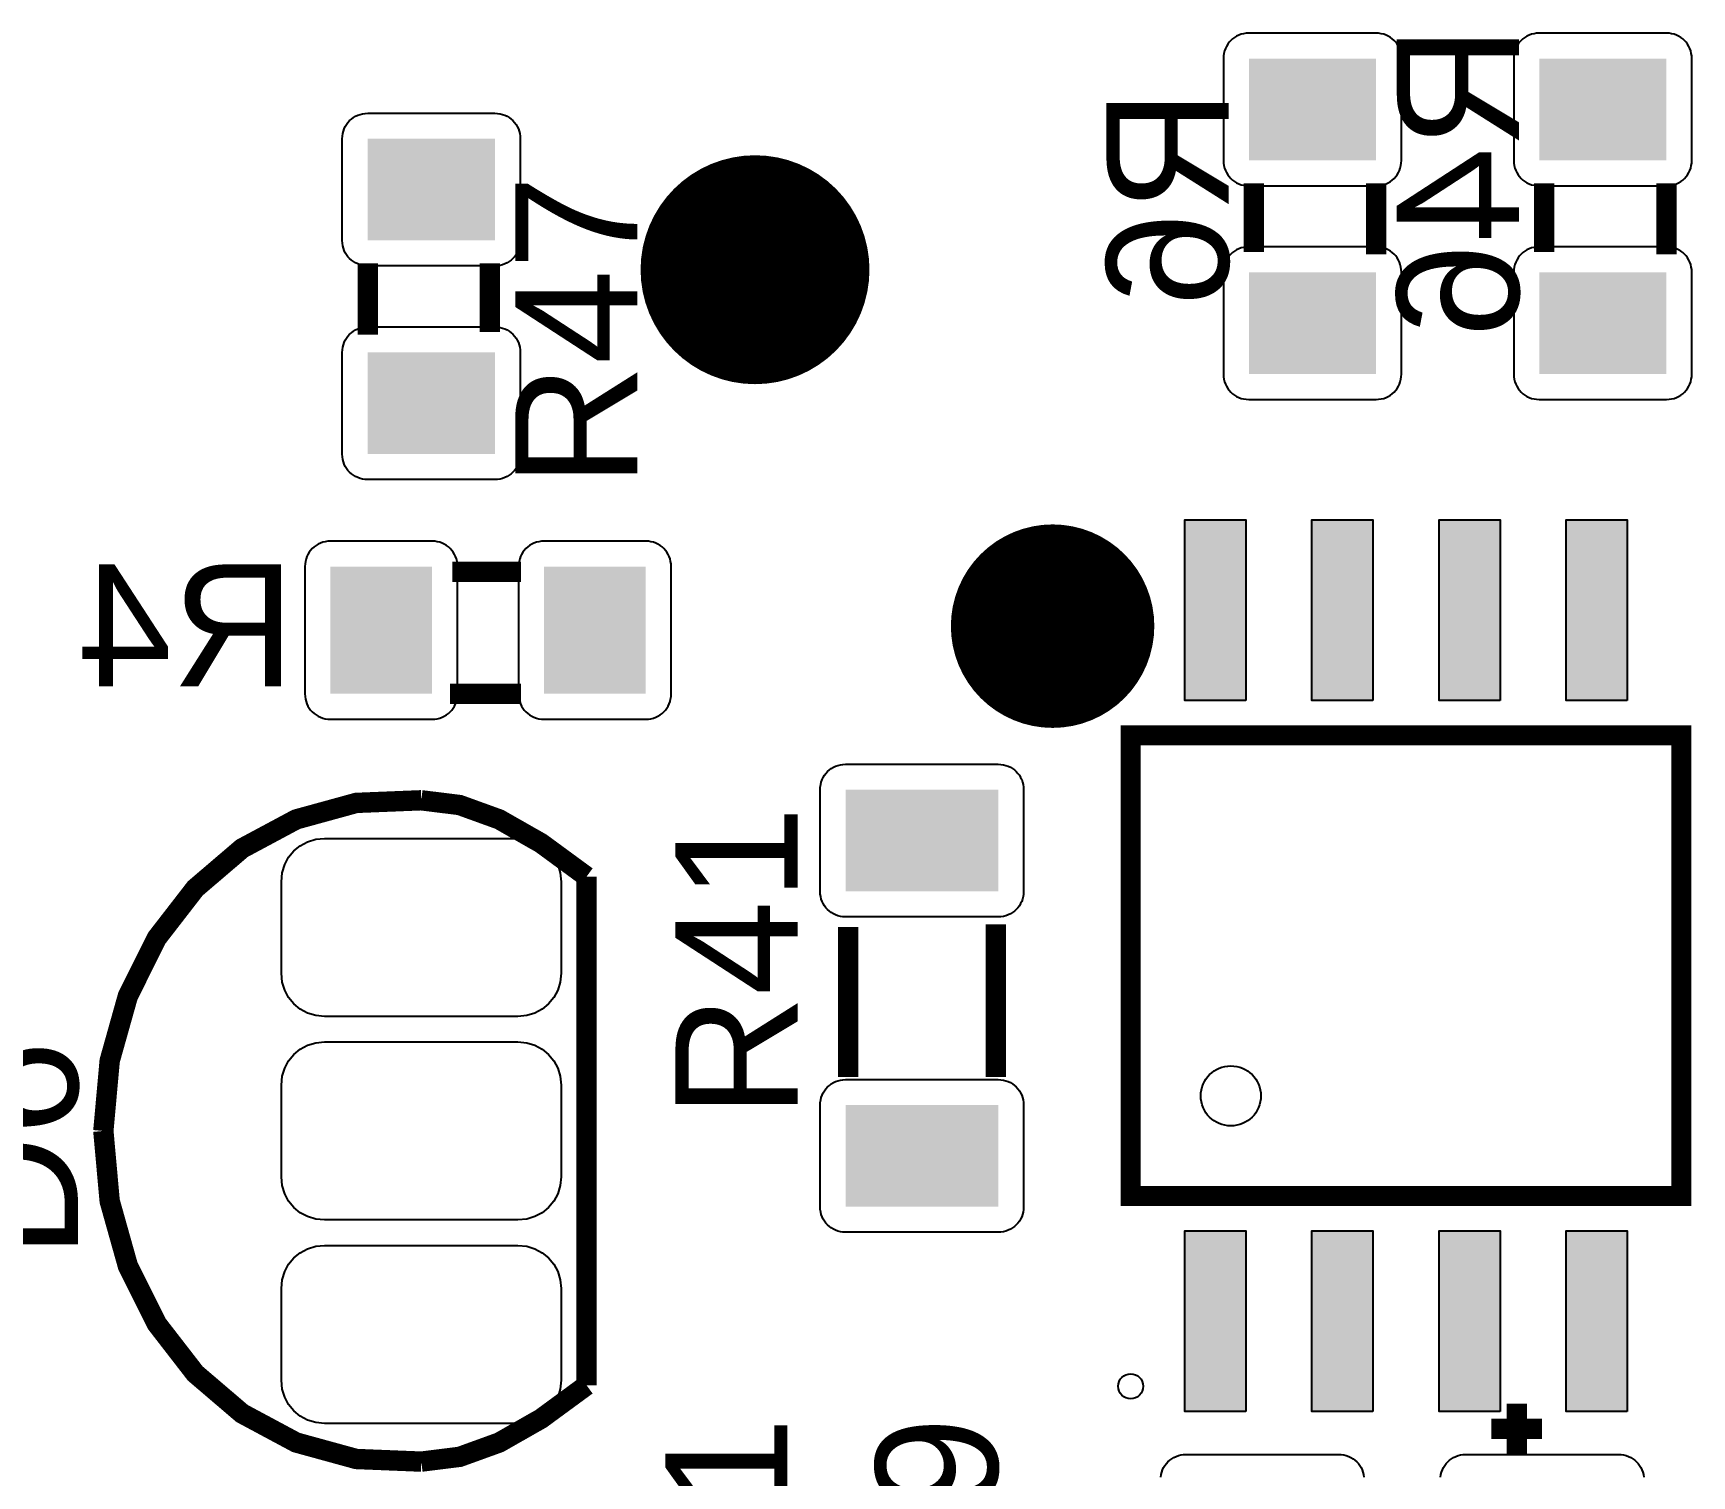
# Model space of a CAD drawing. Header units: inches. Extents: x -2.62 to 2.61, y -2.28 to 2.28.
# Drawn here: x -1.58 to -0.928, y -1.376 to -0.809 of the extents above; entities that cross this region are included whole.
import ezdxf

# ---------------------------------------------------------------- set-up
doc = ezdxf.new("R2010")
doc.units = ezdxf.units.IN
doc.layers.get('0').update_dxf_attribs({"linetype": 'CONTINUOUS'})

# ---------------------------------------------------------------- blocks, each defined once
blk = doc.blocks.new('RPAD')
blk.add_trace([(-0.5, -0.5), (-0.5, 0.5), (0.5, -0.5), (0.5, 0.5)])
blk = doc.blocks.new('EPAD')
at = {"const_width": 0.5}
blk.add_lwpolyline([(-0.25, 0, 1), (0.25, 0, 1)], format="xyb", close=True, dxfattribs=at)

msp = doc.modelspace()

# ---------------------------------------------------------------- linework, layer by layer
for points in [[(-1.11185, -0.818583), (-1.11185, -0.858583), (-1.1118, -0.859622), (-1.111652, -0.860627), (-1.111409, -0.861594), (-1.111079, -0.862518), (-1.110664, -0.863394), (-1.110169, -0.864219), (-1.1096, -0.864986), (-1.10896, -0.865692), (-1.108254, -0.866332), (-1.107486, -0.866902), (-1.106662, -0.867396), (-1.105786, -0.867811), (-1.104862, -0.868142), (-1.103895, -0.868384), (-1.10289, -0.868532), (-1.10185, -0.868583), (-1.05185, -0.868583), (-1.050811, -0.868532), (-1.049806, -0.868384), (-1.048839, -0.868142), (-1.047915, -0.867811), (-1.047039, -0.867396), (-1.046215, -0.866902), (-1.045447, -0.866332), (-1.044741, -0.865692), (-1.044101, -0.864986), (-1.043531, -0.864219), (-1.043037, -0.863394), (-1.042622, -0.862518), (-1.042291, -0.861594), (-1.042049, -0.860627), (-1.041901, -0.859622), (-1.04185, -0.858583), (-1.04185, -0.818583), (-1.041901, -0.817543), (-1.042049, -0.816538), (-1.042291, -0.815571), (-1.042622, -0.814647), (-1.043037, -0.813771), (-1.043531, -0.812947), (-1.044101, -0.812179), (-1.044741, -0.811473), (-1.045447, -0.810833), (-1.046215, -0.810264), (-1.047039, -0.809769), (-1.047915, -0.809354), (-1.048839, -0.809024), (-1.049806, -0.808781), (-1.050811, -0.808633), (-1.05185, -0.808583), (-1.10185, -0.808583), (-1.10289, -0.808633), (-1.103895, -0.808781), (-1.104862, -0.809024), (-1.105786, -0.809354), (-1.106662, -0.809769), (-1.107486, -0.810264), (-1.108254, -0.810833), (-1.10896, -0.811473), (-1.1096, -0.812179), (-1.110169, -0.812947), (-1.110664, -0.813771), (-1.111079, -0.814647), (-1.111409, -0.815571), (-1.111652, -0.816538), (-1.1118, -0.817543), (-1.11185, -0.818583)], [(-0.997677, -0.818583), (-0.997677, -0.858583), (-0.997627, -0.859622), (-0.997478, -0.860627), (-0.997236, -0.861594), (-0.996906, -0.862518), (-0.996491, -0.863394), (-0.995996, -0.864219), (-0.995427, -0.864986), (-0.994787, -0.865692), (-0.99408, -0.866332), (-0.993313, -0.866902), (-0.992489, -0.867396), (-0.991613, -0.867811), (-0.990689, -0.868142), (-0.989722, -0.868384), (-0.988717, -0.868532), (-0.987677, -0.868583), (-0.937677, -0.868583), (-0.936638, -0.868532), (-0.935633, -0.868384), (-0.934666, -0.868142), (-0.933742, -0.867811), (-0.932865, -0.867396), (-0.932041, -0.866902), (-0.931274, -0.866332), (-0.930568, -0.865692), (-0.929928, -0.864986), (-0.929358, -0.864219), (-0.928863, -0.863394), (-0.928449, -0.862518), (-0.928118, -0.861594), (-0.927876, -0.860627), (-0.927728, -0.859622), (-0.927677, -0.858583), (-0.927677, -0.818583), (-0.927728, -0.817543), (-0.927876, -0.816538), (-0.928118, -0.815571), (-0.928449, -0.814647), (-0.928863, -0.813771), (-0.929358, -0.812947), (-0.929928, -0.812179), (-0.930568, -0.811473), (-0.931274, -0.810833), (-0.932041, -0.810264), (-0.932865, -0.809769), (-0.933742, -0.809354), (-0.934666, -0.809024), (-0.935633, -0.808781), (-0.936638, -0.808633), (-0.937677, -0.808583), (-0.987677, -0.808583), (-0.988717, -0.808633), (-0.989722, -0.808781), (-0.990689, -0.809024), (-0.991613, -0.809354), (-0.992489, -0.809769), (-0.993313, -0.810264), (-0.99408, -0.810833), (-0.994787, -0.811473), (-0.995427, -0.812179), (-0.995996, -0.812947), (-0.996491, -0.813771), (-0.996906, -0.814647), (-0.997236, -0.815571), (-0.997478, -0.816538), (-0.997627, -0.817543), (-0.997677, -0.818583)], [(-1.388307, -0.850079), (-1.388307, -0.890079), (-1.388357, -0.891118), (-1.388506, -0.892123), (-1.388748, -0.89309), (-1.389079, -0.894014), (-1.389493, -0.894891), (-1.389988, -0.895715), (-1.390557, -0.896482), (-1.391198, -0.897188), (-1.391904, -0.897828), (-1.392671, -0.898398), (-1.393495, -0.898892), (-1.394372, -0.899307), (-1.395296, -0.899638), (-1.396263, -0.89988), (-1.397268, -0.900028), (-1.398307, -0.900079), (-1.448307, -0.900079), (-1.449346, -0.900028), (-1.450352, -0.89988), (-1.451319, -0.899638), (-1.452243, -0.899307), (-1.453119, -0.898892), (-1.453943, -0.898398), (-1.45471, -0.897828), (-1.455417, -0.897188), (-1.456057, -0.896482), (-1.456626, -0.895715), (-1.457121, -0.894891), (-1.457535, -0.894014), (-1.457866, -0.89309), (-1.458108, -0.892123), (-1.458257, -0.891118), (-1.458307, -0.890079), (-1.458307, -0.850079), (-1.458257, -0.849039), (-1.458108, -0.848034), (-1.457866, -0.847067), (-1.457535, -0.846143), (-1.457121, -0.845267), (-1.456626, -0.844443), (-1.456057, -0.843675), (-1.455417, -0.842969), (-1.45471, -0.842329), (-1.453943, -0.84176), (-1.453119, -0.841265), (-1.452243, -0.84085), (-1.451319, -0.84052), (-1.450352, -0.840278), (-1.449346, -0.840129), (-1.448307, -0.840079), (-1.398307, -0.840079), (-1.397268, -0.840129), (-1.396263, -0.840278), (-1.395296, -0.84052), (-1.394372, -0.84085), (-1.393495, -0.841265), (-1.392671, -0.84176), (-1.391904, -0.842329), (-1.391198, -0.842969), (-1.390557, -0.843675), (-1.389988, -0.844443), (-1.389493, -0.845267), (-1.389079, -0.846143), (-1.388748, -0.847067), (-1.388506, -0.848034), (-1.388357, -0.849039), (-1.388307, -0.850079)], [(-1.11185, -0.902583), (-1.11185, -0.942583), (-1.1118, -0.943622), (-1.111652, -0.944627), (-1.111409, -0.945594), (-1.111079, -0.946518), (-1.110664, -0.947394), (-1.110169, -0.948219), (-1.1096, -0.948986), (-1.10896, -0.949692), (-1.108254, -0.950332), (-1.107486, -0.950902), (-1.106662, -0.951396), (-1.105786, -0.951811), (-1.104862, -0.952142), (-1.103895, -0.952384), (-1.10289, -0.952532), (-1.10185, -0.952583), (-1.05185, -0.952583), (-1.050811, -0.952532), (-1.049806, -0.952384), (-1.048839, -0.952142), (-1.047915, -0.951811), (-1.047039, -0.951396), (-1.046215, -0.950902), (-1.045447, -0.950332), (-1.044741, -0.949692), (-1.044101, -0.948986), (-1.043531, -0.948219), (-1.043037, -0.947394), (-1.042622, -0.946518), (-1.042291, -0.945594), (-1.042049, -0.944627), (-1.041901, -0.943622), (-1.04185, -0.942583), (-1.04185, -0.902583), (-1.041901, -0.901543), (-1.042049, -0.900538), (-1.042291, -0.899571), (-1.042622, -0.898647), (-1.043037, -0.897771), (-1.043531, -0.896947), (-1.044101, -0.896179), (-1.044741, -0.895473), (-1.045447, -0.894833), (-1.046215, -0.894264), (-1.047039, -0.893769), (-1.047915, -0.893354), (-1.048839, -0.893024), (-1.049806, -0.892781), (-1.050811, -0.892633), (-1.05185, -0.892583), (-1.10185, -0.892583), (-1.10289, -0.892633), (-1.103895, -0.892781), (-1.104862, -0.893024), (-1.105786, -0.893354), (-1.106662, -0.893769), (-1.107486, -0.894264), (-1.108254, -0.894833), (-1.10896, -0.895473), (-1.1096, -0.896179), (-1.110169, -0.896947), (-1.110664, -0.897771), (-1.111079, -0.898647), (-1.111409, -0.899571), (-1.111652, -0.900538), (-1.1118, -0.901543), (-1.11185, -0.902583)], [(-0.997677, -0.902583), (-0.997677, -0.942583), (-0.997627, -0.943622), (-0.997478, -0.944627), (-0.997236, -0.945594), (-0.996906, -0.946518), (-0.996491, -0.947394), (-0.995996, -0.948219), (-0.995427, -0.948986), (-0.994787, -0.949692), (-0.99408, -0.950332), (-0.993313, -0.950902), (-0.992489, -0.951396), (-0.991613, -0.951811), (-0.990689, -0.952142), (-0.989722, -0.952384), (-0.988717, -0.952532), (-0.987677, -0.952583), (-0.937677, -0.952583), (-0.936638, -0.952532), (-0.935633, -0.952384), (-0.934666, -0.952142), (-0.933742, -0.951811), (-0.932865, -0.951396), (-0.932041, -0.950902), (-0.931274, -0.950332), (-0.930568, -0.949692), (-0.929928, -0.948986), (-0.929358, -0.948219), (-0.928863, -0.947394), (-0.928449, -0.946518), (-0.928118, -0.945594), (-0.927876, -0.944627), (-0.927728, -0.943622), (-0.927677, -0.942583), (-0.927677, -0.902583), (-0.927728, -0.901543), (-0.927876, -0.900538), (-0.928118, -0.899571), (-0.928449, -0.898647), (-0.928863, -0.897771), (-0.929358, -0.896947), (-0.929928, -0.896179), (-0.930568, -0.895473), (-0.931274, -0.894833), (-0.932041, -0.894264), (-0.932865, -0.893769), (-0.933742, -0.893354), (-0.934666, -0.893024), (-0.935633, -0.892781), (-0.936638, -0.892633), (-0.937677, -0.892583), (-0.987677, -0.892583), (-0.988717, -0.892633), (-0.989722, -0.892781), (-0.990689, -0.893024), (-0.991613, -0.893354), (-0.992489, -0.893769), (-0.993313, -0.894264), (-0.99408, -0.894833), (-0.994787, -0.895473), (-0.995427, -0.896179), (-0.995996, -0.896947), (-0.996491, -0.897771), (-0.996906, -0.898647), (-0.997236, -0.899571), (-0.997478, -0.900538), (-0.997627, -0.901543), (-0.997677, -0.902583)], [(-1.388307, -0.934079), (-1.388307, -0.974079), (-1.388357, -0.975118), (-1.388506, -0.976123), (-1.388748, -0.97709), (-1.389079, -0.978014), (-1.389493, -0.978891), (-1.389988, -0.979715), (-1.390557, -0.980482), (-1.391198, -0.981188), (-1.391904, -0.981828), (-1.392671, -0.982398), (-1.393495, -0.982892), (-1.394372, -0.983307), (-1.395296, -0.983638), (-1.396263, -0.98388), (-1.397268, -0.984028), (-1.398307, -0.984079), (-1.448307, -0.984079), (-1.449346, -0.984028), (-1.450352, -0.98388), (-1.451319, -0.983638), (-1.452243, -0.983307), (-1.453119, -0.982892), (-1.453943, -0.982398), (-1.45471, -0.981828), (-1.455417, -0.981188), (-1.456057, -0.980482), (-1.456626, -0.979715), (-1.457121, -0.978891), (-1.457535, -0.978014), (-1.457866, -0.97709), (-1.458108, -0.976123), (-1.458257, -0.975118), (-1.458307, -0.974079), (-1.458307, -0.934079), (-1.458257, -0.933039), (-1.458108, -0.932034), (-1.457866, -0.931067), (-1.457535, -0.930143), (-1.457121, -0.929267), (-1.456626, -0.928443), (-1.456057, -0.927675), (-1.455417, -0.926969), (-1.45471, -0.926329), (-1.453943, -0.92576), (-1.453119, -0.925265), (-1.452243, -0.92485), (-1.451319, -0.92452), (-1.450352, -0.924278), (-1.449346, -0.924129), (-1.448307, -0.924079), (-1.398307, -0.924079), (-1.397268, -0.924129), (-1.396263, -0.924278), (-1.395296, -0.92452), (-1.394372, -0.92485), (-1.393495, -0.925265), (-1.392671, -0.92576), (-1.391904, -0.926329), (-1.391198, -0.926969), (-1.390557, -0.927675), (-1.389988, -0.928443), (-1.389493, -0.929267), (-1.389079, -0.930143), (-1.388748, -0.931067), (-1.388506, -0.932034), (-1.388357, -0.933039), (-1.388307, -0.934079)], [(-1.103039, -1.070933), (-1.127039, -1.070933), (-1.127039, -0.999933), (-1.103039, -0.999933), (-1.103039, -1.070933)], [(-1.053039, -1.070933), (-1.077039, -1.070933), (-1.077039, -0.999933), (-1.053039, -0.999933), (-1.053039, -1.070933)], [(-1.003039, -1.070933), (-1.027039, -1.070933), (-1.027039, -0.999933), (-1.003039, -0.999933), (-1.003039, -1.070933)], [(-0.953039, -1.070933), (-0.977039, -1.070933), (-0.977039, -0.999933), (-0.953039, -0.999933), (-0.953039, -1.070933)], [(-1.422992, -1.008307), (-1.462992, -1.008307), (-1.464031, -1.008357), (-1.465037, -1.008506), (-1.466004, -1.008748), (-1.466928, -1.009079), (-1.467804, -1.009493), (-1.468628, -1.009988), (-1.469396, -1.010557), (-1.470102, -1.011198), (-1.470742, -1.011904), (-1.471311, -1.012671), (-1.471806, -1.013495), (-1.47222, -1.014372), (-1.472551, -1.015296), (-1.472793, -1.016263), (-1.472942, -1.017268), (-1.472992, -1.018307), (-1.472992, -1.068307), (-1.472942, -1.069346), (-1.472793, -1.070352), (-1.472551, -1.071319), (-1.47222, -1.072243), (-1.471806, -1.073119), (-1.471311, -1.073943), (-1.470742, -1.07471), (-1.470102, -1.075417), (-1.469396, -1.076057), (-1.468628, -1.076626), (-1.467804, -1.077121), (-1.466928, -1.077535), (-1.466004, -1.077866), (-1.465037, -1.078108), (-1.464031, -1.078257), (-1.462992, -1.078307), (-1.422992, -1.078307), (-1.421953, -1.078257), (-1.420948, -1.078108), (-1.419981, -1.077866), (-1.419057, -1.077535), (-1.41818, -1.077121), (-1.417356, -1.076626), (-1.416589, -1.076057), (-1.415883, -1.075417), (-1.415243, -1.07471), (-1.414673, -1.073943), (-1.414179, -1.073119), (-1.413764, -1.072243), (-1.413433, -1.071319), (-1.413191, -1.070352), (-1.413043, -1.069346), (-1.412992, -1.068307), (-1.412992, -1.018307), (-1.413043, -1.017268), (-1.413191, -1.016263), (-1.413433, -1.015296), (-1.413764, -1.014372), (-1.414179, -1.013495), (-1.414673, -1.012671), (-1.415243, -1.011904), (-1.415883, -1.011198), (-1.416589, -1.010557), (-1.417356, -1.009988), (-1.41818, -1.009493), (-1.419057, -1.009079), (-1.419981, -1.008748), (-1.420948, -1.008506), (-1.421953, -1.008357), (-1.422992, -1.008307)], [(-1.338992, -1.008307), (-1.378992, -1.008307), (-1.380031, -1.008357), (-1.381037, -1.008506), (-1.382004, -1.008748), (-1.382928, -1.009079), (-1.383804, -1.009493), (-1.384628, -1.009988), (-1.385396, -1.010557), (-1.386102, -1.011198), (-1.386742, -1.011904), (-1.387311, -1.012671), (-1.387806, -1.013495), (-1.38822, -1.014372), (-1.388551, -1.015296), (-1.388793, -1.016263), (-1.388942, -1.017268), (-1.388992, -1.018307), (-1.388992, -1.068307), (-1.388942, -1.069346), (-1.388793, -1.070352), (-1.388551, -1.071319), (-1.38822, -1.072243), (-1.387806, -1.073119), (-1.387311, -1.073943), (-1.386742, -1.07471), (-1.386102, -1.075417), (-1.385396, -1.076057), (-1.384628, -1.076626), (-1.383804, -1.077121), (-1.382928, -1.077535), (-1.382004, -1.077866), (-1.381037, -1.078108), (-1.380031, -1.078257), (-1.378992, -1.078307), (-1.338992, -1.078307), (-1.337953, -1.078257), (-1.336948, -1.078108), (-1.335981, -1.077866), (-1.335057, -1.077535), (-1.33418, -1.077121), (-1.333356, -1.076626), (-1.332589, -1.076057), (-1.331883, -1.075417), (-1.331243, -1.07471), (-1.330673, -1.073943), (-1.330179, -1.073119), (-1.329764, -1.072243), (-1.329433, -1.071319), (-1.329191, -1.070352), (-1.329043, -1.069346), (-1.328992, -1.068307), (-1.328992, -1.018307), (-1.329043, -1.017268), (-1.329191, -1.016263), (-1.329433, -1.015296), (-1.329764, -1.014372), (-1.330179, -1.013495), (-1.330673, -1.012671), (-1.331243, -1.011904), (-1.331883, -1.011198), (-1.332589, -1.010557), (-1.333356, -1.009988), (-1.33418, -1.009493), (-1.335057, -1.009079), (-1.335981, -1.008748), (-1.336948, -1.008506), (-1.337953, -1.008357), (-1.338992, -1.008307)], [(-1.190394, -1.105984), (-1.190394, -1.145984), (-1.190444, -1.147024), (-1.190593, -1.148029), (-1.190835, -1.148996), (-1.191165, -1.14992), (-1.19158, -1.150796), (-1.192075, -1.15162), (-1.192644, -1.152388), (-1.193284, -1.153094), (-1.193991, -1.153734), (-1.194758, -1.154303), (-1.195582, -1.154798), (-1.196458, -1.155213), (-1.197382, -1.155543), (-1.198349, -1.155785), (-1.199354, -1.155934), (-1.200394, -1.155984), (-1.260394, -1.155984), (-1.261433, -1.155934), (-1.262438, -1.155785), (-1.263405, -1.155543), (-1.264329, -1.155213), (-1.265206, -1.154798), (-1.26603, -1.154303), (-1.266797, -1.153734), (-1.267503, -1.153094), (-1.268143, -1.152388), (-1.268713, -1.15162), (-1.269207, -1.150796), (-1.269622, -1.14992), (-1.269953, -1.148996), (-1.270195, -1.148029), (-1.270343, -1.147024), (-1.270394, -1.145984), (-1.270394, -1.105984), (-1.270343, -1.104945), (-1.270195, -1.10394), (-1.269953, -1.102973), (-1.269622, -1.102049), (-1.269207, -1.101172), (-1.268713, -1.100348), (-1.268143, -1.099581), (-1.267503, -1.098875), (-1.266797, -1.098235), (-1.26603, -1.097665), (-1.265206, -1.097171), (-1.264329, -1.096756), (-1.263405, -1.096425), (-1.262438, -1.096183), (-1.261433, -1.096035), (-1.260394, -1.095984), (-1.200394, -1.095984), (-1.199354, -1.096035), (-1.198349, -1.096183), (-1.197382, -1.096425), (-1.196458, -1.096756), (-1.195582, -1.097171), (-1.194758, -1.097665), (-1.193991, -1.098235), (-1.193284, -1.098875), (-1.192644, -1.099581), (-1.192075, -1.100348), (-1.19158, -1.101172), (-1.191165, -1.102049), (-1.190835, -1.102973), (-1.190593, -1.10394), (-1.190444, -1.104945), (-1.190394, -1.105984)], [(-1.482244, -1.178157), (-1.482244, -1.142157), (-1.481906, -1.138681), (-1.480933, -1.135467), (-1.479387, -1.132576), (-1.47733, -1.130072), (-1.474825, -1.128015), (-1.471934, -1.126469), (-1.46872, -1.125496), (-1.465244, -1.125157), (-1.389244, -1.125157), (-1.385768, -1.125496), (-1.382554, -1.126469), (-1.379663, -1.128015), (-1.377158, -1.130072), (-1.375102, -1.132576), (-1.373556, -1.135467), (-1.372582, -1.138681), (-1.372244, -1.142157), (-1.372244, -1.178157), (-1.372582, -1.181633), (-1.373556, -1.184848), (-1.375102, -1.187739), (-1.377158, -1.190243), (-1.379663, -1.1923), (-1.382554, -1.193846), (-1.385768, -1.194819), (-1.389244, -1.195157), (-1.465244, -1.195157), (-1.46872, -1.194819), (-1.471934, -1.193846), (-1.474825, -1.1923), (-1.47733, -1.190243), (-1.479387, -1.187739), (-1.480933, -1.184848), (-1.481906, -1.181633), (-1.482244, -1.178157)], [(-1.482244, -1.258157), (-1.482244, -1.222157), (-1.481906, -1.218681), (-1.480933, -1.215467), (-1.479387, -1.212576), (-1.47733, -1.210072), (-1.474825, -1.208015), (-1.471934, -1.206469), (-1.46872, -1.205496), (-1.465244, -1.205157), (-1.389244, -1.205157), (-1.385768, -1.205496), (-1.382554, -1.206469), (-1.379663, -1.208015), (-1.377158, -1.210072), (-1.375102, -1.212576), (-1.373556, -1.215467), (-1.372582, -1.218681), (-1.372244, -1.222157), (-1.372244, -1.258157), (-1.372582, -1.261633), (-1.373556, -1.264848), (-1.375102, -1.267739), (-1.377158, -1.270243), (-1.379663, -1.2723), (-1.382554, -1.273846), (-1.385768, -1.274819), (-1.389244, -1.275157), (-1.465244, -1.275157), (-1.46872, -1.274819), (-1.471934, -1.273846), (-1.474825, -1.2723), (-1.47733, -1.270243), (-1.479387, -1.267739), (-1.480933, -1.264848), (-1.481906, -1.261633), (-1.482244, -1.258157)], [(-1.190394, -1.229984), (-1.190394, -1.269984), (-1.190444, -1.271024), (-1.190593, -1.272029), (-1.190835, -1.272996), (-1.191165, -1.27392), (-1.19158, -1.274796), (-1.192075, -1.27562), (-1.192644, -1.276388), (-1.193284, -1.277094), (-1.193991, -1.277734), (-1.194758, -1.278303), (-1.195582, -1.278798), (-1.196458, -1.279213), (-1.197382, -1.279543), (-1.198349, -1.279785), (-1.199354, -1.279934), (-1.200394, -1.279984), (-1.260394, -1.279984), (-1.261433, -1.279934), (-1.262438, -1.279785), (-1.263405, -1.279543), (-1.264329, -1.279213), (-1.265206, -1.278798), (-1.26603, -1.278303), (-1.266797, -1.277734), (-1.267503, -1.277094), (-1.268143, -1.276388), (-1.268713, -1.27562), (-1.269207, -1.274796), (-1.269622, -1.27392), (-1.269953, -1.272996), (-1.270195, -1.272029), (-1.270343, -1.271024), (-1.270394, -1.269984), (-1.270394, -1.229984), (-1.270343, -1.228945), (-1.270195, -1.22794), (-1.269953, -1.226973), (-1.269622, -1.226049), (-1.269207, -1.225172), (-1.268713, -1.224348), (-1.268143, -1.223581), (-1.267503, -1.222875), (-1.266797, -1.222235), (-1.26603, -1.221665), (-1.265206, -1.221171), (-1.264329, -1.220756), (-1.263405, -1.220425), (-1.262438, -1.220183), (-1.261433, -1.220035), (-1.260394, -1.219984), (-1.200394, -1.219984), (-1.199354, -1.220035), (-1.198349, -1.220183), (-1.197382, -1.220425), (-1.196458, -1.220756), (-1.195582, -1.221171), (-1.194758, -1.221665), (-1.193991, -1.222235), (-1.193284, -1.222875), (-1.192644, -1.223581), (-1.192075, -1.224348), (-1.19158, -1.225172), (-1.191165, -1.226049), (-1.190835, -1.226973), (-1.190593, -1.22794), (-1.190444, -1.228945), (-1.190394, -1.229984)], [(-1.103039, -1.350461), (-1.127039, -1.350461), (-1.127039, -1.279461), (-1.103039, -1.279461), (-1.103039, -1.350461)], [(-1.053039, -1.350461), (-1.077039, -1.350461), (-1.077039, -1.279461), (-1.053039, -1.279461), (-1.053039, -1.350461)], [(-1.003039, -1.350461), (-1.027039, -1.350461), (-1.027039, -1.279461), (-1.003039, -1.279461), (-1.003039, -1.350461)], [(-0.953039, -1.350461), (-0.977039, -1.350461), (-0.977039, -1.279461), (-0.953039, -1.279461), (-0.953039, -1.350461)], [(-1.482244, -1.338157), (-1.482244, -1.302157), (-1.481906, -1.298681), (-1.480933, -1.295467), (-1.479387, -1.292576), (-1.47733, -1.290072), (-1.474825, -1.288015), (-1.471934, -1.286469), (-1.46872, -1.285496), (-1.465244, -1.285157), (-1.389244, -1.285157), (-1.385768, -1.285496), (-1.382554, -1.286469), (-1.379663, -1.288015), (-1.377158, -1.290072), (-1.375102, -1.292576), (-1.373556, -1.295467), (-1.372582, -1.298681), (-1.372244, -1.302157), (-1.372244, -1.338157), (-1.372582, -1.341633), (-1.373556, -1.344848), (-1.375102, -1.347739), (-1.377158, -1.350243), (-1.379663, -1.3523), (-1.382554, -1.353846), (-1.385768, -1.354819), (-1.389244, -1.355157), (-1.465244, -1.355157), (-1.46872, -1.354819), (-1.471934, -1.353846), (-1.474825, -1.3523), (-1.47733, -1.350243), (-1.479387, -1.347739), (-1.480933, -1.344848), (-1.481906, -1.341633), (-1.482244, -1.338157)]]:
    msp.add_lwpolyline(points, close=True)
for points, const_width in [([(-1.09985, -0.867583), (-1.09985, -0.894583)], 0.008), ([(-1.09985, -0.867583), (-1.09985, -0.894583)], 0.008), ([(-1.09985, -0.867583), (-1.09985, -0.894583)], 0.008), ([(-1.05185, -0.867583), (-1.05185, -0.895583)], 0.008), ([(-1.05185, -0.867583), (-1.05185, -0.895583)], 0.008), ([(-1.05185, -0.867583), (-1.05185, -0.895583)], 0.008), ([(-0.985677, -0.867583), (-0.985677, -0.894583)], 0.008), ([(-0.985677, -0.867583), (-0.985677, -0.894583)], 0.008), ([(-0.985677, -0.867583), (-0.985677, -0.894583)], 0.008), ([(-0.937677, -0.867583), (-0.937677, -0.895583)], 0.008), ([(-0.937677, -0.867583), (-0.937677, -0.895583)], 0.008), ([(-0.937677, -0.867583), (-0.937677, -0.895583)], 0.008), ([(-1.448307, -0.899079), (-1.448307, -0.927079)], 0.008), ([(-1.448307, -0.899079), (-1.448307, -0.927079)], 0.008), ([(-1.448307, -0.899079), (-1.448307, -0.927079)], 0.008), ([(-1.400307, -0.899079), (-1.400307, -0.926079)], 0.008), ([(-1.400307, -0.899079), (-1.400307, -0.926079)], 0.008), ([(-1.400307, -0.899079), (-1.400307, -0.926079)], 0.008), ([(-1.387992, -1.020307), (-1.414992, -1.020307)], 0.008), ([(-1.387992, -1.020307), (-1.414992, -1.020307)], 0.008), ([(-1.387992, -1.020307), (-1.414992, -1.020307)], 0.008), ([(-1.387992, -1.068307), (-1.415992, -1.068307)], 0.008), ([(-1.387992, -1.068307), (-1.415992, -1.068307)], 0.008), ([(-1.387992, -1.068307), (-1.415992, -1.068307)], 0.008), ([(-0.931772, -1.265748), (-0.931772, -1.084646), (-1.148307, -1.084646), (-1.148307, -1.265748), (-0.931772, -1.265748)], 0.007874), ([(-0.931772, -1.265748), (-0.931772, -1.084646), (-1.148307, -1.084646), (-1.148307, -1.265748), (-0.931772, -1.265748)], 0.007874), ([(-0.931772, -1.265748), (-0.931772, -1.084646), (-1.148307, -1.084646), (-1.148307, -1.265748), (-0.931772, -1.265748)], 0.007874), ([(-1.427244, -1.110157), (-1.452802, -1.111193), (-1.476438, -1.117682), (-1.497694, -1.12907), (-1.516111, -1.144806), (-1.531233, -1.164335), (-1.5426, -1.187106), (-1.549757, -1.212564), (-1.552244, -1.240157)], 0.008), ([(-1.427244, -1.110157), (-1.452802, -1.111193), (-1.476438, -1.117682), (-1.497694, -1.12907), (-1.516111, -1.144806), (-1.531233, -1.164335), (-1.5426, -1.187106), (-1.549757, -1.212564), (-1.552244, -1.240157)], 0.008), ([(-1.427244, -1.110157), (-1.452802, -1.111193), (-1.476438, -1.117682), (-1.497694, -1.12907), (-1.516111, -1.144806), (-1.531233, -1.164335), (-1.5426, -1.187106), (-1.549757, -1.212564), (-1.552244, -1.240157)], 0.008), ([(-1.427244, -1.110157), (-1.412166, -1.112032), (-1.396619, -1.117657), (-1.380135, -1.127032), (-1.362244, -1.140157)], 0.008), ([(-1.427244, -1.110157), (-1.412166, -1.112032), (-1.396619, -1.117657), (-1.380135, -1.127032), (-1.362244, -1.140157)], 0.008), ([(-1.427244, -1.110157), (-1.412166, -1.112032), (-1.396619, -1.117657), (-1.380135, -1.127032), (-1.362244, -1.140157)], 0.008), ([(-1.362244, -1.340157), (-1.362244, -1.140157)], 0.008), ([(-1.362244, -1.340157), (-1.362244, -1.140157)], 0.008), ([(-1.362244, -1.340157), (-1.362244, -1.140157)], 0.008), ([(-1.259394, -1.159984), (-1.259394, -1.218984)], 0.008), ([(-1.259394, -1.159984), (-1.259394, -1.218984)], 0.008), ([(-1.259394, -1.159984), (-1.259394, -1.218984)], 0.008), ([(-1.201394, -1.158984), (-1.201394, -1.218984)], 0.008), ([(-1.201394, -1.158984), (-1.201394, -1.218984)], 0.008), ([(-1.201394, -1.158984), (-1.201394, -1.218984)], 0.008), ([(-1.427244, -1.370157), (-1.452802, -1.369122), (-1.476438, -1.362633), (-1.497694, -1.351244), (-1.516111, -1.335509), (-1.531233, -1.31598), (-1.5426, -1.293209), (-1.549757, -1.267751), (-1.552244, -1.240157)], 0.008), ([(-1.427244, -1.370157), (-1.452802, -1.369122), (-1.476438, -1.362633), (-1.497694, -1.351244), (-1.516111, -1.335509), (-1.531233, -1.31598), (-1.5426, -1.293209), (-1.549757, -1.267751), (-1.552244, -1.240157)], 0.008), ([(-1.427244, -1.370157), (-1.452802, -1.369122), (-1.476438, -1.362633), (-1.497694, -1.351244), (-1.516111, -1.335509), (-1.531233, -1.31598), (-1.5426, -1.293209), (-1.549757, -1.267751), (-1.552244, -1.240157)], 0.008), ([(-1.427244, -1.370157), (-1.412166, -1.368283), (-1.396619, -1.362657), (-1.380135, -1.353283), (-1.362244, -1.340157)], 0.008), ([(-1.427244, -1.370157), (-1.412166, -1.368283), (-1.396619, -1.362657), (-1.380135, -1.353283), (-1.362244, -1.340157)], 0.008), ([(-1.427244, -1.370157), (-1.412166, -1.368283), (-1.396619, -1.362657), (-1.380135, -1.353283), (-1.362244, -1.340157)], 0.008), ([(-0.996535, -1.347323), (-0.996535, -1.367323)], 0.008), ([(-0.996535, -1.347323), (-0.996535, -1.367323)], 0.008), ([(-0.996535, -1.347323), (-0.996535, -1.367323)], 0.008), ([(-1.006535, -1.357323), (-0.986535, -1.357323)], 0.008), ([(-1.006535, -1.357323), (-0.986535, -1.357323)], 0.008), ([(-1.006535, -1.357323), (-0.986535, -1.357323)], 0.008)]:
    msp.add_lwpolyline(points, dxfattribs=dict(const_width=const_width))
for points in [[(-1.136485, -1.376283), (-1.136337, -1.375278), (-1.136094, -1.374311), (-1.135764, -1.373387), (-1.135349, -1.372511), (-1.134854, -1.371687), (-1.134285, -1.37092), (-1.133645, -1.370213), (-1.132939, -1.369573), (-1.132171, -1.369004), (-1.131347, -1.368509), (-1.130471, -1.368094), (-1.129547, -1.367764), (-1.12858, -1.367522), (-1.127575, -1.367373), (-1.126535, -1.367323), (-1.126535, -1.367323), (-1.066535, -1.367323), (-1.065496, -1.367373), (-1.064491, -1.367522), (-1.063524, -1.367764), (-1.0626, -1.368094), (-1.061724, -1.368509), (-1.0609, -1.369004), (-1.060132, -1.369573), (-1.059426, -1.370213), (-1.058786, -1.37092), (-1.058217, -1.371687), (-1.057722, -1.372511), (-1.057307, -1.373387), (-1.056976, -1.374311), (-1.056734, -1.375278), (-1.056586, -1.376283)], [(-1.026485, -1.376283), (-1.026337, -1.375278), (-1.026094, -1.374311), (-1.025764, -1.373387), (-1.025349, -1.372511), (-1.024854, -1.371687), (-1.024285, -1.37092), (-1.023645, -1.370213), (-1.022939, -1.369573), (-1.022171, -1.369004), (-1.021347, -1.368509), (-1.020471, -1.368094), (-1.019547, -1.367764), (-1.01858, -1.367522), (-1.017575, -1.367373), (-1.016535, -1.367323), (-1.016535, -1.367323), (-0.956535, -1.367323), (-0.955496, -1.367373), (-0.954491, -1.367522), (-0.953524, -1.367764), (-0.9526, -1.368094), (-0.951724, -1.368509), (-0.9509, -1.369004), (-0.950132, -1.369573), (-0.949426, -1.370213), (-0.948786, -1.37092), (-0.948217, -1.371687), (-0.947722, -1.372511), (-0.947307, -1.373387), (-0.946976, -1.374311), (-0.946734, -1.375278), (-0.946586, -1.376283)]]:
    msp.add_lwpolyline(points)
for centre, radius in [((-1.108937, -1.226378), 0.011811), ((-1.108937, -1.226378), 0.011811), ((-1.108937, -1.226378), 0.011811), ((-1.148307, -1.340551), 0.004921), ((-1.148307, -1.340551), 0.004921), ((-1.148307, -1.340551), 0.004921)]:
    msp.add_circle(centre, radius)

# ---------------------------------------------------------------- block references
for p, xscale, yscale, rotation in [((-1.07685, -0.838583), 0.04, 0.05, 90), ((-0.962677, -0.838583), 0.04, 0.05, 90), ((-1.423307, -0.870079), 0.04, 0.05, -90), ((-1.07685, -0.922583), 0.04, 0.05, 90), ((-0.962677, -0.922583), 0.04, 0.05, 90), ((-1.423307, -0.954079), 0.04, 0.05, -90), ((-1.115039, -1.035433), 0.024, 0.071, 180), ((-1.065039, -1.035433), 0.024, 0.071, 180), ((-1.015039, -1.035433), 0.024, 0.071, 180), ((-0.965039, -1.035433), 0.024, 0.071, 180), ((-1.230394, -1.125984), 0.04, 0.06, -90), ((-1.230394, -1.249984), 0.04, 0.06, -90), ((-1.115039, -1.314961), 0.024, 0.071, 180), ((-1.065039, -1.314961), 0.024, 0.071, 180), ((-1.015039, -1.314961), 0.024, 0.071, 180), ((-0.965039, -1.314961), 0.024, 0.071, 180)]:
    msp.add_blockref('RPAD', p, dxfattribs=dict(xscale=xscale, yscale=yscale, rotation=rotation))
for name, p, xscale, yscale in [('EPAD', (-1.296017, -0.901575), 0.09, 0.09), ('EPAD', (-1.179015, -1.041702), 0.08, 0.08), ('RPAD', (-1.442992, -1.043307), 0.04, 0.05), ('RPAD', (-1.358992, -1.043307), 0.04, 0.05)]:
    msp.add_blockref(name, p, dxfattribs=dict(xscale=xscale, yscale=yscale))

# ---------------------------------------------------------------- texts
at = {"text_generation_flag": 2, "width": 1.041667}
for s, p in [('R46', (-0.995677, -0.805583)), ('R46', (-0.995677, -0.805583)), ('R46', (-0.995677, -0.805583)), ('R6', (-1.10985, -0.830583)), ('R6', (-1.10985, -0.830583)), ('R6', (-1.10985, -0.830583))]:
    msp.add_text(s, height=0.048, rotation=90, dxfattribs=at).set_placement(p)
at = {"width": 1.041667}
for s, p in [('R47', (-1.342307, -0.987079)), ('R47', (-1.342307, -0.987079)), ('R47', (-1.342307, -0.987079)), ('R41', (-1.279315, -1.23511)), ('R41', (-1.279315, -1.23511)), ('R41', (-1.279315, -1.23511)), ('D6', (-1.562244, -1.290157)), ('D6', (-1.562244, -1.290157)), ('D6', (-1.562244, -1.290157)), ('C11', (-1.283252, -1.475268)), ('C11', (-1.283252, -1.475268)), ('C11', (-1.283252, -1.475268)), ('R39', (-1.200575, -1.475268)), ('R39', (-1.200575, -1.475268)), ('R39', (-1.200575, -1.475268))]:
    msp.add_text(s, height=0.048, rotation=90, dxfattribs=at).set_placement(p)
at = {"text_generation_flag": 2, "width": 1.041667}
msp.add_text('R4', height=0.048, dxfattribs=at).set_placement((-1.476976, -1.065425))
msp.add_text('R4', height=0.048, dxfattribs=at).set_placement((-1.476976, -1.065425))
msp.add_text('R4', height=0.048, dxfattribs=at).set_placement((-1.476976, -1.065425))

doc.saveas('drawing.dxf')
